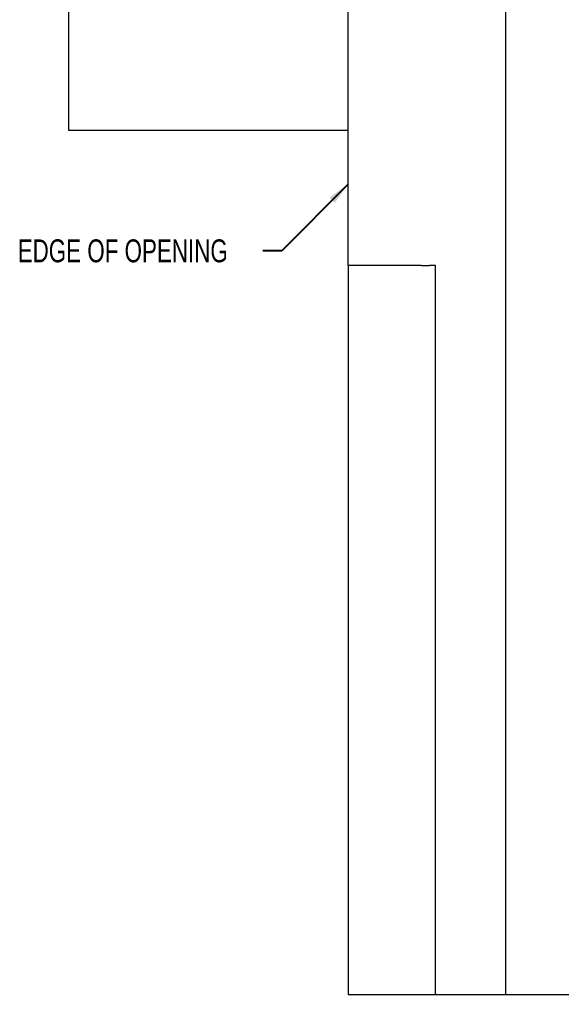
# Model space of a CAD drawing. Header units: inches. Extents: x 1.4 to 23.3, y 5.8 to 20.5.
# Drawn here: x 2.46 to 6.01, y 7.79 to 14.18 of the extents above; entities that cross this region are included whole.
import ezdxf

# ---------------------------------------------------------------- set-up
doc = ezdxf.new("R2010")
doc.units = ezdxf.units.IN
doc.header["$MEASUREMENT"] = 0
doc.layers.add('DIM', color=1, linetype='Continuous')
doc.styles.add('SLDTEXTSTYLE0', font='ARIAL.TTF', dxfattribs={"width": 0.7})
doc.styles.get("Standard").update_dxf_attribs({"font": 'ARIAL.TTF'})
doc.dimstyles.new('SLDDIMSTYLE2', dxfattribs={"dimtxt": 0.15, "dimasz": 0.15, "dimexe": 0, "dimexo": 0.0625, "dimgap": 0.0375, "dimtad": 0, "dimtih": 1, "dimtoh": 1, "dimdec": 0, "dimrnd": 1e-09, "dimzin": 0, "dimdsep": 46, "dimtxsty": 'Standard', "dimsah": 1, "dimcen": 0.09, "dimadec": 0, "dimazin": 0, "dimtfac": 1, "dimtdec": 0, "dimtofl": 0, "dimtmove": 0, "dimatfit": 3, "dimfxl": 0, "dimtolj": 1, "dimtzin": 0, "dimarcsym": 0})

msp = doc.modelspace()

# ---------------------------------------------------------------- linework, layer by layer
at = {"color": 7, "linetype": 'Continuous', "lineweight": 15}
for p, q in [((2.777683, 18.451794), (2.777683, 13.451794)), ((5.64435, 7.785128), (5.64435, 15.606904)), ((4.611016, 12.565237), (4.611016, 15.105897)), ((2.777683, 13.451794), (4.611016, 13.451794)), ((4.611016, 12.565237), (4.611016, 7.785128)), ((5.091016, 12.565237), (4.611016, 12.565237)), ((5.091016, 12.565237), (5.14435, 12.565237)), ((5.18435, 12.565237), (5.14435, 12.565237)), ((5.18435, 7.785128), (5.18435, 12.565237)), ((4.611016, 7.785128), (5.18435, 7.785128)), ((5.18435, 7.785128), (5.21735, 7.785128)), ((5.21735, 7.785128), (5.25035, 7.785128)), ((5.25035, 7.785128), (5.64435, 7.785128)), ((5.64435, 7.785128), (12.611016, 7.785128))]:
    msp.add_line(p, q, dxfattribs=at)

# ---------------------------------------------------------------- texts
at = {"layer": 'DIM', "insert": (2.444896, 12.736216), "char_height": 0.15, "attachment_point": 1, "style": 'SLDTEXTSTYLE0'}
msp.add_mtext('EDGE OF OPENING', dxfattribs=at)

# ---------------------------------------------------------------- leaders
at = {"layer": 'DIM'}
msp.add_leader([(4.611016, 13.098951), (4.176183, 12.661074), (4.051183, 12.661074)], dimstyle='SLDDIMSTYLE2', override={"dimscale": 1, "dimgap": 0.0375, "dimtad": 0, "dimclrd": 0}, dxfattribs=at)

doc.saveas('drawing.dxf')
